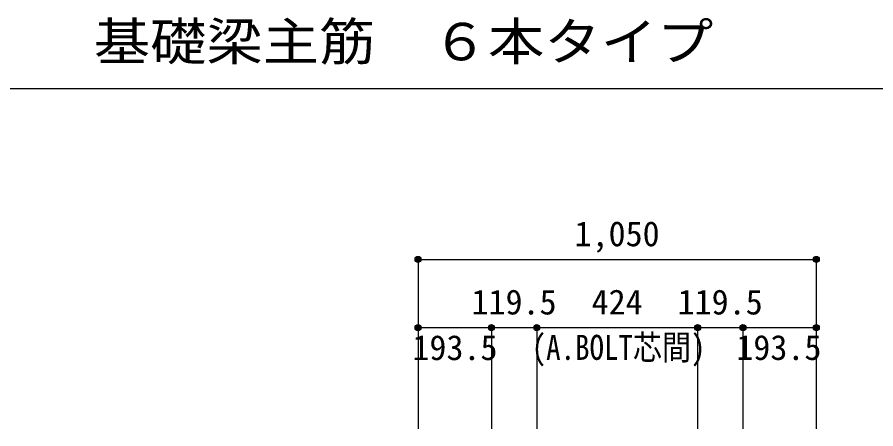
# Model space of a CAD drawing. Units: millimetres at full size, sheet at 1:30. Extents: x -5973 to 5954, y -4195 to 4201.
# Drawn here: x -1030 to 1234, y -1120 to -33 of the extents above; entities that cross this region are included whole.
import ezdxf
from ezdxf.enums import TextEntityAlignment as Align

# ---------------------------------------------------------------- set-up
doc = ezdxf.new("R2010")
doc.units = ezdxf.units.MM
doc.header["$LTSCALE"] = 30
doc.header["$PDMODE"] = 32
doc.header["$PDSIZE"] = 15
for name, color, linetype in [('0-7', 4, 'Continuous'), ('0-D', 4, 'Continuous'), ('6-7_文字', 7, 'Continuous'), ('F-0_枠', 6, 'Continuous')]:
    doc.layers.add(name, color=color, linetype=linetype)
doc.styles.add('ＭＳ ゴシック', font='')
doc.styles.get('ＭＳ ゴシック').set_extended_font_data('MS Gothic')

msp = doc.modelspace()

# ---------------------------------------------------------------- linework, layer by layer
at = {"layer": '0-D'}
for p, q in [((27.44, -672.85), (27.44, -852.85)), ((27.44, -672.85), (1077.44, -672.85)), ((27.44, -672.85), (1077.44, -672.85)), ((1077.44, -672.85), (1077.44, -852.85)), ((27.44, -852.85), (27.44, -1119.89)), ((27.44, -852.85), (27.44, -1119.89)), ((27.44, -852.85), (220.94, -852.85)), ((220.94, -852.85), (220.94, -1119.89)), ((220.94, -852.85), (340.44, -852.85)), ((340.44, -852.85), (340.44, -1119.89)), ((340.44, -852.85), (764.44, -852.85)), ((764.44, -852.85), (764.44, -1119.89)), ((764.44, -852.85), (883.94, -852.85)), ((883.94, -852.85), (883.94, -1119.89)), ((883.94, -852.85), (1077.44, -852.85)), ((1077.44, -852.85), (1077.44, -1119.89))]:
    msp.add_line(p, q, dxfattribs=at)
for centre, radius in [((27.44, -672.85), 8), ((27.44, -672.85), 7.2), ((27.44, -672.85), 6.4), ((27.44, -672.85), 5.6), ((27.44, -672.85), 4.8), ((27.44, -672.85), 4), ((27.44, -672.85), 3.2), ((27.44, -672.85), 2.4), ((27.44, -672.85), 1.6), ((27.44, -672.85), 0.8), ((1077.44, -672.85), 8), ((1077.44, -672.85), 7.2), ((1077.44, -672.85), 6.4), ((1077.44, -672.85), 5.6), ((1077.44, -672.85), 4.8), ((1077.44, -672.85), 4), ((1077.44, -672.85), 3.2), ((1077.44, -672.85), 2.4), ((1077.44, -672.85), 1.6), ((1077.44, -672.85), 0.8), ((27.44, -852.85), 8), ((27.44, -852.85), 7.2), ((27.44, -852.85), 6.4), ((27.44, -852.85), 5.6), ((27.44, -852.85), 4.8), ((27.44, -852.85), 4), ((27.44, -852.85), 3.2), ((27.44, -852.85), 2.4), ((27.44, -852.85), 1.6), ((27.44, -852.85), 0.8), ((220.94, -852.85), 8), ((220.94, -852.85), 7.2), ((220.94, -852.85), 6.4), ((220.94, -852.85), 5.6), ((220.94, -852.85), 4.8), ((220.94, -852.85), 4), ((220.94, -852.85), 3.2), ((220.94, -852.85), 2.4), ((220.94, -852.85), 1.6), ((220.94, -852.85), 0.8), ((340.44, -852.85), 8), ((340.44, -852.85), 7.2), ((340.44, -852.85), 6.4), ((340.44, -852.85), 5.6), ((340.44, -852.85), 4.8), ((340.44, -852.85), 4), ((340.44, -852.85), 3.2), ((340.44, -852.85), 2.4), ((340.44, -852.85), 1.6), ((340.44, -852.85), 0.8), ((764.44, -852.85), 8), ((764.44, -852.85), 7.2), ((764.44, -852.85), 6.4), ((764.44, -852.85), 5.6), ((764.44, -852.85), 4.8), ((764.44, -852.85), 4), ((764.44, -852.85), 3.2), ((764.44, -852.85), 2.4), ((764.44, -852.85), 1.6), ((764.44, -852.85), 0.8), ((883.94, -852.85), 8), ((883.94, -852.85), 7.2), ((883.94, -852.85), 6.4), ((883.94, -852.85), 5.6), ((883.94, -852.85), 4.8), ((883.94, -852.85), 4), ((883.94, -852.85), 3.2), ((883.94, -852.85), 2.4), ((883.94, -852.85), 1.6), ((883.94, -852.85), 0.8), ((1077.44, -852.85), 8), ((1077.44, -852.85), 7.2), ((1077.44, -852.85), 6.4), ((1077.44, -852.85), 5.6), ((1077.44, -852.85), 4.8), ((1077.44, -852.85), 4), ((1077.44, -852.85), 3.2), ((1077.44, -852.85), 2.4), ((1077.44, -852.85), 1.6), ((1077.44, -852.85), 0.8)]:
    msp.add_circle(centre, radius, dxfattribs=at)
at = {"layer": '0-D', "color": 7}
for p in [(27.44, -672.85), (27.44, -672.85), (1077.44, -672.85), (27.44, -852.85), (27.44, -852.85), (220.94, -852.85), (220.94, -852.85), (340.44, -852.85), (340.44, -852.85), (764.44, -852.85), (764.44, -852.85), (883.94, -852.85), (883.94, -852.85), (1077.44, -852.85), (1077.44, -852.85)]:
    msp.add_point(p, dxfattribs=at)
at = {"layer": 'F-0_枠', "color": 2}
msp.add_line((-5972.88, -222.05), (3723.6, -222.05), dxfattribs=at)

# ---------------------------------------------------------------- texts
at = {"layer": '0-7', "style": 'ＭＳ ゴシック', "width": 0.85}
msp.add_text('(A.BOLT芯間)', height=65.98, dxfattribs=at).set_placement((326.92, -957.62), align=Align.BOTTOM_LEFT)
at = {"layer": '0-D', "style": 'ＭＳ ゴシック'}
for s, p in [('1,050', (439.94, -657.85)), ('119.5', (168.19, -837.85)), ('424', (484.94, -837.85)), ('119.5', (711.69, -837.85)), ('193.5', (12.37, -958.26)), ('193.5', (866.54, -957.91))]:
    msp.add_text(s, height=65.98, dxfattribs=at).set_placement(p, align=Align.BOTTOM_LEFT)
at = {"layer": '6-7_文字', "color": 2, "style": 'ＭＳ ゴシック', "width": 1.1}
msp.add_text('\u3000\u3000基礎梁主筋\u3000６本タイプ', height=98.97, dxfattribs=at).set_placement((-1124.64, -177.05), align=Align.BOTTOM_LEFT)

doc.saveas('drawing.dxf')
